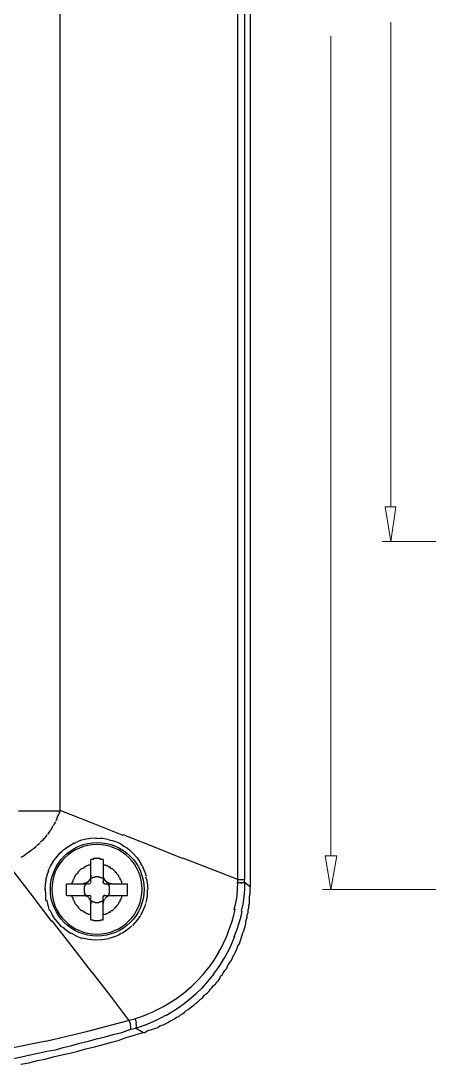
# Model space of a CAD drawing. Header units: millimetres. Extents: x 9 to 367, y 9 to 251.
# Drawn here: x 204.5 to 228.4, y 106.6 to 167.9 of the extents above; entities that cross this region are included whole.
import ezdxf

# ---------------------------------------------------------------- set-up
doc = ezdxf.new("R2010")
doc.units = ezdxf.units.MM
doc.layers.add('图层 1', color=7, linetype='Continuous')

msp = doc.modelspace()

# ---------------------------------------------------------------- linework, layer by layer
at = {"layer": '图层 1', "color": 7, "lineweight": 25}
for points in [[(217.931929, 222.503894), (217.931929, 117.051561)], [(217.212227, 117.475), (217.212227, 222.123)], [(217.593263, 222.123035), (217.593263, 117.475035)], [(206.756035, 218.059035), (206.756035, 121.496702)], [(206.756035, 121.496808), (204.343035, 121.496808)], [(206.756035, 121.496808), (206.716612, 121.363766), (206.655494, 121.204002)], [(210.481192, 120.057439), (208.628932, 120.809782), (206.776673, 121.534872)], [(206.502141, 120.861526), (206.443933, 120.7575), (206.368791, 120.625164)], [(206.628894, 121.200192), (206.586429, 121.051717), (206.518827, 120.902448)], [(205.993965, 120.099808), (205.93267, 120.002177), (205.840154, 119.890258)], [(206.20549, 120.353737), (206.030512, 120.123021)], [(206.332631, 120.607631), (206.285271, 120.492449), (206.20669, 120.366684)], [(213.952843, 118.702843), (212.228465, 119.410868), (210.481862, 120.094551)], [(205.612929, 119.634035), (205.527204, 119.559599), (205.421371, 119.46188)], [(205.82449, 119.887929), (205.737839, 119.778216), (205.636107, 119.66956)], [(207.094667, 119.295404), (207.346021, 119.484757), (207.602667, 119.628073)], [(207.602843, 119.591667), (207.75047, 119.679536), (207.901469, 119.74905), (208.05538, 119.803548), (208.211737, 119.846372)], [(208.195404, 119.845561), (208.555634, 119.907958), (208.908721, 119.928816)], [(208.872702, 119.887929), (209.084143, 119.905734), (209.284702, 119.899924), (209.476994, 119.874535), (209.66363, 119.833602)], [(209.634737, 119.803192), (209.841757, 119.764491), (210.036507, 119.704988), (210.220872, 119.627823), (210.396737, 119.536139)], [(210.396808, 119.506929), (210.567271, 119.419231), (210.730491, 119.312284), (210.885708, 119.18933), (211.032161, 119.05361)], [(204.724106, 118.914369), (204.485628, 118.765496)], [(204.935631, 119.083526), (204.845982, 119.003357), (204.729609, 118.921601)], [(205.189526, 119.253), (205.083516, 119.175609), (204.967981, 119.088958)], [(205.401404, 119.422157), (205.30902, 119.358966), (205.198909, 119.269051)], [(206.332631, 118.490965), (206.519956, 118.7391), (206.70199, 118.95522)], [(206.671263, 118.914369), (206.783837, 119.037207), (206.892146, 119.144071), (206.998933, 119.238566), (207.106943, 119.324296)], [(211.031737, 119.041474), (211.29901, 118.748228), (211.523157, 118.413177)], [(206.290263, 115.019667), (205.029259, 116.696067), (203.752379, 118.347067)], [(206.078737, 117.983141), (206.225008, 118.2621), (206.367309, 118.513013)], [(208.576404, 118.363824), (208.534071, 118.321843), (208.491737, 118.321843), (208.449404, 118.321843), (208.364384, 118.27951), (208.322051, 118.27951), (208.280071, 118.237176), (208.237737, 118.194843), (208.195404, 118.194843), (208.153071, 118.152157), (208.068404, 118.109824), (208.025718, 118.109824), (207.983384, 118.06749), (207.941051, 118.025157), (207.899071, 117.983176), (207.856737, 117.940843), (207.814404, 117.89851), (207.814404, 117.856176), (207.772071, 117.81349), (207.729737, 117.771157), (207.687051, 117.728824), (207.644718, 117.68649), (207.644718, 117.64451), (207.602737, 117.602176), (207.602737, 117.559843), (207.560404, 117.474824), (207.518071, 117.43249), (207.518071, 117.390157), (207.518071, 117.347824), (207.475737, 117.30549), (207.475737, 117.221176)], [(208.576404, 117.347859), (208.576404, 118.660545)], [(209.296106, 118.660474), (209.211439, 118.660474), (209.169106, 118.660474), (209.126772, 118.702808), (209.041753, 118.702808), (208.99942, 118.702808), (208.957439, 118.702808), (208.872772, 118.702808), (208.830439, 118.702808), (208.74542, 118.702808), (208.703086, 118.660474), (208.661106, 118.660474), (208.576439, 118.660474)], [(209.296106, 118.660474), (209.296106, 117.347788)], [(210.396808, 117.221106), (210.396808, 117.30542), (210.396808, 117.347753), (210.354474, 117.390086), (210.354474, 117.432773), (210.312141, 117.475106), (210.312141, 117.559772), (210.269808, 117.602106), (210.227474, 117.644439), (210.227474, 117.68642), (210.184788, 117.728753), (210.142455, 117.771439), (210.100122, 117.813773), (210.100122, 117.856106), (210.057788, 117.898439), (210.015808, 117.940773), (209.973474, 117.983106), (209.931141, 118.025086), (209.888808, 118.06742), (209.846122, 118.110106), (209.803788, 118.110106), (209.761455, 118.152439), (209.719474, 118.194773), (209.634808, 118.194773), (209.592474, 118.237106), (209.550141, 118.279439), (209.507455, 118.279439), (209.465122, 118.321773), (209.380455, 118.321773), (209.338474, 118.321773), (209.296141, 118.363753)], [(211.497157, 118.406192), (211.605195, 118.233596), (211.694183, 118.053326), (211.766238, 117.866839), (211.823476, 117.675589)], [(217.212227, 117.475), (213.982547, 118.734064)], [(205.951596, 117.432631), (206.025327, 117.731831), (206.115991, 118.004837)], [(208.576404, 117.686526), (208.607625, 117.714704), (208.612387, 117.740501)], [(208.576404, 117.602141), (208.603215, 117.659953), (208.609918, 117.689983)], [(208.576404, 117.559737), (208.594396, 117.611287), (208.601804, 117.639818)], [(209.296106, 117.559737), (209.253773, 117.559737), (209.211439, 117.559737), (209.169106, 117.602071), (209.126772, 117.602071), (209.084086, 117.602071), (209.041753, 117.644404), (208.99942, 117.644404), (208.957439, 117.644404), (208.915106, 117.644404), (208.872772, 117.644404), (208.830439, 117.644404), (208.788106, 117.602071), (208.74542, 117.602071), (208.703086, 117.602071), (208.661106, 117.559737), (208.618773, 117.559737), (208.576439, 117.559737)], [(209.296106, 117.728894), (209.309952, 117.713725), (209.313745, 117.690089)], [(209.296106, 117.686526), (209.314759, 117.664256), (209.321506, 117.639606)], [(211.793808, 117.64451), (211.853719, 117.471842), (211.892894, 117.28816), (211.914011, 117.097269), (211.919749, 116.902971)], [(205.909227, 116.882439), (205.927043, 117.178861), (205.963908, 117.45782)], [(207.179439, 117.221106), (207.137106, 117.178773), (207.137106, 117.136439), (207.137106, 117.051773), (207.137106, 117.009086), (207.137106, 116.924773), (207.137106, 116.882439), (207.137106, 116.840106), (207.137106, 116.755439), (207.137106, 116.713106), (207.137106, 116.628086), (207.137106, 116.586106), (207.179439, 116.543772)], [(207.179439, 117.221106), (208.491773, 117.221106)], [(208.110631, 117.221106), (208.14807, 117.249328), (208.17519, 117.255325)], [(208.153, 117.221106), (208.197318, 117.254267), (208.224967, 117.263086)], [(208.195404, 117.221106), (208.24616, 117.263836), (208.274426, 117.276139)], [(208.280141, 117.221106), (208.280141, 117.178773), (208.237808, 117.178773), (208.237808, 117.136439), (208.237808, 117.094106), (208.195474, 117.051773), (208.195474, 117.009086), (208.195474, 116.966753), (208.195474, 116.924773), (208.195474, 116.882439), (208.195474, 116.840106), (208.195474, 116.797773), (208.195474, 116.755439), (208.195474, 116.713106), (208.237808, 116.67042), (208.237808, 116.628086), (208.237808, 116.586106), (208.280141, 116.586106), (208.280141, 116.543772)], [(208.237772, 117.263474), (208.293644, 117.283098), (208.321734, 117.294519)], [(208.280141, 117.263474), (208.339584, 117.301619), (208.367277, 117.317802)], [(208.364526, 117.30549), (208.410387, 117.345707)], [(208.406929, 117.30549), (208.430345, 117.356378), (208.450321, 117.378163)], [(208.449298, 117.390263), (208.498775, 117.430965), (208.519148, 117.454468)], [(208.449298, 117.347859), (208.468789, 117.391868), (208.486692, 117.414181)], [(208.491667, 117.432631), (208.530208, 117.472892), (208.547053, 117.497543)], [(208.491667, 117.221106), (208.513274, 117.248843)], [(208.534035, 117.517369), (208.575487, 117.56345), (208.588363, 117.590746)], [(208.534035, 117.475), (208.55776, 117.516981), (208.570371, 117.543086)], [(208.534035, 117.263474), (208.55335, 117.263122)], [(208.534035, 117.221106), (208.536328, 117.251842)], [(208.576404, 117.347859), (208.607537, 117.345698)], [(208.576404, 117.30549), (208.604053, 117.322776)], [(208.576404, 117.30549), (208.597218, 117.305887)], [(208.576404, 117.263474), (208.58712, 117.285523)], [(209.296106, 117.602141), (209.324504, 117.61052), (209.334911, 117.590852)], [(209.296106, 117.559737), (209.338527, 117.562824), (209.352903, 117.543157)], [(209.296106, 117.30549), (209.309511, 117.342885), (209.311275, 117.356996)], [(209.296106, 117.30549), (209.312378, 117.32529), (209.313039, 117.336887)], [(209.296106, 117.263474), (209.318595, 117.303074), (209.318331, 117.316744)], [(209.338474, 117.263474), (209.333447, 117.287728), (209.327891, 117.298752)], [(209.338474, 117.517369), (209.362375, 117.516575), (209.376222, 117.49726)], [(209.338474, 117.475), (209.385085, 117.472663), (209.404444, 117.454186)], [(209.338474, 117.263474), (209.346324, 117.274411)], [(209.338474, 117.221106), (209.361449, 117.259118)], [(209.38049, 117.432631), (209.417003, 117.431132), (209.436582, 117.414287)], [(209.38049, 117.221106), (209.383445, 117.252503)], [(209.38049, 117.221106), (209.401128, 117.249063)], [(209.38049, 117.221106), (210.73551, 117.221106)], [(209.422859, 117.390263), (209.452404, 117.392732), (209.472953, 117.378268)], [(209.465263, 117.347859), (209.491633, 117.357648), (209.513241, 117.345742)], [(209.507631, 117.30549), (209.533561, 117.326348), (209.556315, 117.317838)], [(209.55, 117.30549), (209.578002, 117.303991), (209.601506, 117.294554)], [(209.592369, 117.263474), (209.623942, 117.280805), (209.649166, 117.276174)], [(209.592369, 116.543808), (209.634702, 116.586141), (209.634702, 116.628122), (209.677035, 116.670455), (209.677035, 116.712788), (209.677035, 116.755474), (209.677035, 116.797808), (209.677035, 116.840141), (209.677035, 116.882474), (209.677035, 116.924808), (209.677035, 116.966788), (209.677035, 117.009122), (209.677035, 117.051455), (209.677035, 117.094141), (209.634702, 117.136474), (209.634702, 117.178808), (209.592369, 117.221141)], [(209.634737, 117.263474), (209.671955, 117.267399), (209.69859, 117.263122)], [(209.677141, 117.221106), (209.720577, 117.253297), (209.748402, 117.255325)], [(209.71951, 117.221106), (209.770222, 117.248975), (209.799237, 117.252503)], [(210.735474, 116.543808), (210.735474, 116.586141), (210.735474, 116.628122), (210.735474, 116.712788), (210.735474, 116.755474), (210.735474, 116.840141), (210.735474, 116.882474), (210.735474, 116.924808), (210.735474, 117.009122), (210.735474, 117.051455), (210.735474, 117.136474), (210.735474, 117.178808), (210.735474, 117.221141)], [(211.624298, 108.500192), (211.751298, 108.500192), (211.878298, 108.584859), (212.005298, 108.627192), (212.132298, 108.669526), (212.259298, 108.712212), (212.386298, 108.754545), (212.513651, 108.796878), (212.640298, 108.881192), (212.767298, 108.923526), (212.894651, 108.965859), (213.021298, 109.050878), (213.148298, 109.093212), (213.232965, 109.177878), (213.359965, 109.219859), (213.486965, 109.304526), (213.613965, 109.389545), (213.740965, 109.431878), (213.825631, 109.516545), (213.952984, 109.600859), (214.079631, 109.685526), (214.164298, 109.770545), (214.291298, 109.855212), (214.418298, 109.939526), (214.502965, 110.024192), (214.630317, 110.109212), (214.714631, 110.193878), (214.841631, 110.278192), (214.926298, 110.362859), (215.011317, 110.447878), (215.137965, 110.532545), (215.222631, 110.659192), (215.307298, 110.743859), (215.434298, 110.828878), (215.518965, 110.913545), (215.603631, 111.040192), (215.688651, 111.124859), (215.772965, 111.252212), (215.899965, 111.336526), (215.984631, 111.463526), (216.069651, 111.548545), (216.153965, 111.675192), (216.196298, 111.802192), (216.280965, 111.887212), (216.365631, 112.013859), (216.450298, 112.140859), (216.534965, 112.225878), (216.577298, 112.352878), (216.661965, 112.479526), (216.746984, 112.606878), (216.788965, 112.691545), (216.873631, 112.818192), (216.915965, 112.945545), (217.000631, 113.072192), (217.042965, 113.199192), (217.127984, 113.326545), (217.169965, 113.453192), (217.212298, 113.580192), (217.296965, 113.707545), (217.339298, 113.834192), (217.381631, 113.961192), (217.423965, 114.088545), (217.466298, 114.215192), (217.508631, 114.342545), (217.550965, 114.469545), (217.593298, 114.596192), (217.635631, 114.723545), (217.677965, 114.892526), (217.677965, 115.019526), (217.720298, 115.146878), (217.762631, 115.273526), (217.762631, 115.400878), (217.805317, 115.527878), (217.805317, 115.696859), (217.847298, 115.824212), (217.847298, 115.950859), (217.889631, 116.077859), (217.889631, 116.247192), (217.889631, 116.374192), (217.889631, 116.501545), (217.931965, 116.628192), (217.931965, 116.755192), (217.931965, 116.924878), (217.931965, 117.051526)], [(217.000702, 115.697), (217.095037, 116.106773), (217.159276, 116.509006), (217.197056, 116.90608), (217.212016, 117.300375)], [(217.169859, 117.263474), (217.212192, 117.347788), (217.212192, 117.475141)], [(217.169859, 117.263474), (217.246886, 117.285121), (217.312205, 117.296415), (217.369586, 117.301029), (217.422801, 117.302633)], [(217.212227, 117.475), (217.593227, 117.475)], [(217.381737, 117.263474), (217.440745, 117.287248), (217.488144, 117.299943), (217.527936, 117.304898), (217.564123, 117.305455)], [(217.424106, 115.612227), (217.515266, 116.037005), (217.576859, 116.461452), (217.611728, 116.885502), (217.62272, 117.309089)], [(217.550894, 117.263474), (217.591905, 117.300384), (217.622861, 117.308983)], [(217.593263, 117.30549), (217.593263, 117.474824)], [(217.931929, 117.051596), (217.593263, 117.305596)], [(205.951596, 116.247157), (205.932678, 116.583266), (205.917729, 116.902971)], [(207.179439, 116.543808), (208.491773, 116.543808)], [(207.475702, 116.543808), (207.475702, 116.459141), (207.518035, 116.416808), (207.518035, 116.374474), (207.518035, 116.331788), (207.560369, 116.289455), (207.602702, 116.205141), (207.602702, 116.162808), (207.644682, 116.120474), (207.644682, 116.078141), (207.687369, 116.035808), (207.729702, 115.993122), (207.772035, 115.950788), (207.814369, 115.908455), (207.814369, 115.866474), (207.856702, 115.824141), (207.899035, 115.781808), (207.941016, 115.739474), (207.983349, 115.697141), (208.026035, 115.654455), (208.068369, 115.654455), (208.153035, 115.612122), (208.195369, 115.569788), (208.237702, 115.569788), (208.280035, 115.527808), (208.322016, 115.485474), (208.364702, 115.485474), (208.449369, 115.443141), (208.491702, 115.443141), (208.534035, 115.443141), (208.576369, 115.400808)], [(208.153, 116.543808), (208.124425, 116.553686)], [(208.195404, 116.501404), (208.196418, 116.542547), (208.174943, 116.551146)], [(208.237772, 116.501404), (208.245313, 116.533595), (208.225073, 116.543032)], [(208.280141, 116.501404), (208.293017, 116.520189), (208.274144, 116.529979)], [(208.364526, 116.459035), (208.344505, 116.496959), (208.321839, 116.511599)], [(208.406929, 116.459035), (208.367418, 116.488316)], [(208.449298, 116.416667), (208.410492, 116.460411)], [(208.449298, 116.374298), (208.464379, 116.408253), (208.450356, 116.42792)], [(208.491667, 116.331929), (208.500177, 116.369853), (208.486728, 116.391902)], [(208.491667, 116.543808), (208.515832, 116.551966), (208.528356, 116.551922)], [(208.491667, 116.543808), (208.533603, 116.548791), (208.547758, 116.54663)], [(208.534035, 116.543808), (208.555687, 116.542044), (208.566491, 116.537105)], [(208.534035, 116.501404), (208.570812, 116.526583), (208.582719, 116.523982)], [(208.576404, 116.501404), (208.588883, 116.513619)], [(208.576404, 116.501404), (208.598364, 116.498053)], [(208.576404, 116.459035), (208.604758, 116.47566)], [(208.576404, 116.459035), (208.607757, 116.458065)], [(208.576404, 115.104439), (208.576404, 116.416773)], [(209.296106, 115.400702), (209.338439, 115.443035), (209.38042, 115.443035), (209.465086, 115.443035), (209.507772, 115.485369), (209.550106, 115.485369), (209.592439, 115.527702), (209.634773, 115.569682), (209.719439, 115.569682), (209.76142, 115.612369), (209.803753, 115.654702), (209.846439, 115.654702), (209.888772, 115.697035), (209.931106, 115.739369), (209.973439, 115.781702), (210.015772, 115.824035), (210.057753, 115.866369), (210.100086, 115.908349), (210.100086, 115.951035), (210.14242, 115.993369), (210.185106, 116.035702), (210.227439, 116.078035), (210.227439, 116.120369), (210.269772, 116.162702), (210.312106, 116.205035), (210.312106, 116.289702), (210.354439, 116.332035), (210.354439, 116.374369), (210.396773, 116.416702), (210.396773, 116.459035), (210.396773, 116.543702)], [(209.296106, 116.501404), (209.329884, 116.515603), (209.340909, 116.523982)], [(209.296106, 116.459035), (209.319786, 116.495063), (209.327856, 116.508071)], [(209.296106, 116.459035), (209.313039, 116.478173), (209.318331, 116.489374)], [(209.296106, 116.416667), (209.309732, 116.455252), (209.313039, 116.469231)], [(209.296106, 115.104439), (209.296106, 116.416773)], [(209.338474, 116.543808), (209.380764, 116.549452), (209.395272, 116.551922)], [(209.338474, 116.501404), (209.363742, 116.537872), (209.375516, 116.546559)], [(209.338474, 116.501404), (209.348352, 116.528259)], [(209.38049, 116.543808), (209.403818, 116.552186), (209.415768, 116.553686)], [(209.38049, 116.543808), (210.73551, 116.543808)], [(209.465263, 116.416667), (209.453489, 116.409082), (209.436688, 116.391972)], [(209.507631, 116.459035), (209.473059, 116.428344)], [(209.55, 116.459035), (209.53364, 116.471559), (209.513311, 116.460799)], [(209.592369, 116.501404), (209.577376, 116.49942), (209.556032, 116.488704)], [(209.634737, 116.501404), (209.623316, 116.517896), (209.601576, 116.511634)], [(209.677141, 116.501404), (209.671144, 116.531963), (209.649272, 116.529979)], [(209.71951, 116.543808), (209.698343, 116.543102)], [(209.761526, 116.543808), (209.748473, 116.551216)], [(211.878192, 116.882439), (211.894663, 116.696795), (211.886394, 116.505893), (211.857356, 116.312675), (211.811517, 116.120086)], [(206.163474, 115.654596), (206.073119, 115.965085), (205.990966, 116.273721)], [(208.534035, 116.289526), (208.532051, 116.328419), (208.519219, 116.351967)], [(208.534035, 116.247157), (208.554849, 116.284375), (208.547088, 116.308893)], [(208.576404, 116.205141), (208.578521, 116.23817), (208.570054, 116.262997)], [(208.576404, 116.162772), (208.59272, 116.190774), (208.588398, 116.215336)], [(208.576404, 116.205141), (208.618737, 116.205141), (208.661071, 116.205141), (208.703051, 116.162808), (208.745384, 116.162808), (208.788071, 116.162808), (208.830404, 116.120474), (208.872737, 116.120474), (208.915071, 116.120474), (208.957404, 116.120474), (208.999384, 116.120474), (209.041718, 116.120474), (209.084051, 116.162808), (209.126737, 116.162808), (209.169071, 116.162808), (209.211404, 116.205141), (209.253737, 116.205141), (209.296071, 116.205141)], [(208.576404, 116.078), (208.602201, 116.136693), (208.601804, 116.166547)], [(208.576404, 116.035631), (208.607316, 116.087534), (208.609918, 116.116417)], [(209.296106, 116.205141), (209.322829, 116.189883), (209.321506, 116.166688)], [(209.296106, 116.162772), (209.313789, 116.141121), (209.313745, 116.116559)], [(209.296106, 116.078), (209.309644, 116.086555), (209.311275, 116.066006)], [(209.338474, 116.247157), (209.334947, 116.215407)], [(209.338474, 116.289526), (209.359465, 116.283969), (209.352938, 116.263067)], [(209.38049, 116.331929), (209.376257, 116.308999)], [(209.422859, 116.374298), (209.404162, 116.352073)], [(211.793808, 116.078), (211.745119, 115.913479), (211.679199, 115.741582), (211.598, 115.566974), (211.503472, 115.394317)], [(206.502141, 115.104439), (206.338717, 115.391777), (206.194872, 115.671706)], [(211.497157, 115.358333), (211.283153, 115.06813), (211.024435, 114.781894)], [(216.619667, 114.342369), (216.754125, 114.692137), (216.868243, 115.039457), (216.963906, 115.386249), (217.043, 115.73443)], [(217.000702, 114.13049), (217.150671, 114.505807), (217.274678, 114.878511), (217.375997, 115.25062), (217.457902, 115.624151)], [(208.661176, 112.013824), (207.488499, 113.541484), (206.31344, 115.055121)], [(206.882824, 114.681035), (206.701408, 114.901169), (206.513112, 115.136119)], [(207.390965, 114.3), (207.161306, 114.489486), (206.922123, 114.688761)], [(208.576404, 115.104439), (208.661071, 115.104439), (208.703051, 115.104439), (208.745384, 115.062106), (208.830404, 115.062106), (208.872737, 115.062106), (208.957404, 115.062106), (208.999384, 115.062106), (209.041718, 115.062106), (209.126737, 115.062106), (209.169071, 115.104439), (209.211404, 115.104439), (209.296071, 115.104439)], [(210.989369, 114.765773), (210.864281, 114.641292), (210.720772, 114.522135), (210.562778, 114.410321), (210.394232, 114.307867)], [(208.068263, 114.003737), (207.745603, 114.158783), (207.429029, 114.322296)], [(208.830333, 113.918965), (208.457006, 113.958917), (208.082092, 114.043848)], [(209.634737, 114.003737), (209.244741, 113.939532), (208.843104, 113.924009)], [(210.354439, 114.3), (210.197563, 114.211139), (210.023622, 114.132563), (209.837113, 114.065298), (209.642534, 114.010369)], [(216.06951, 113.199298), (216.239984, 113.494777), (216.390052, 113.786188), (216.522989, 114.076342), (216.642068, 114.368051)], [(216.450192, 112.903), (216.774748, 113.533282), (217.038978, 114.157478)], [(215.476596, 112.268071), (215.810588, 112.750715), (216.104893, 113.232565)], [(215.772859, 111.929439), (215.972063, 112.17521), (216.152315, 112.425312), (216.317024, 112.679979), (216.469595, 112.939442)], [(214.799298, 111.506035), (215.165702, 111.903263), (215.486862, 112.297316)], [(210.819859, 109.219859), (209.753588, 110.626163), (208.664034, 112.032203)], [(214.164369, 110.913474), (214.505549, 111.221714), (214.829002, 111.536833)], [(215.095561, 111.082631), (215.468976, 111.512535), (215.809583, 111.935295)], [(213.487071, 110.405333), (213.843552, 110.671019), (214.167226, 110.927444)], [(214.375894, 110.447702), (214.758173, 110.783899), (215.105791, 111.121155)], [(212.852141, 110.024298), (213.198216, 110.231731), (213.515716, 110.438106)], [(213.698596, 109.939526), (214.056225, 110.20111), (214.398507, 110.471162)], [(211.666667, 109.474106), (211.984034, 109.607059), (212.269917, 109.733398)], [(212.259227, 109.728), (212.576154, 109.882076), (212.879058, 110.044089)], [(213.021263, 109.516474), (213.702829, 109.950038)], [(205.951596, 107.992369), (208.415176, 108.573923), (210.850974, 109.220035)], [(210.819859, 109.219859), (211.158526, 109.304526)], [(210.819859, 109.219859), (210.874451, 109.084348), (210.899939, 108.949631)], [(211.158526, 109.304596), (211.444408, 109.403198), (211.702509, 109.496507)], [(211.158526, 109.304596), (211.214, 109.184078), (211.238253, 109.050596)], [(211.200894, 109.050702), (211.241287, 108.957745), (211.246755, 108.858438)], [(211.751404, 108.923596), (212.068639, 109.068147), (212.371587, 109.202643)], [(212.343965, 109.177843), (212.696963, 109.357583), (213.022709, 109.532032)], [(202.522702, 106.680141), (203.030349, 106.764455), (203.538702, 106.849122), (204.046702, 106.976474), (204.512369, 107.061141), (205.020369, 107.187788), (205.486035, 107.272808), (205.994035, 107.399808), (206.502035, 107.484122), (206.967702, 107.611474), (207.475702, 107.738474), (207.941016, 107.865122), (208.449369, 107.992474), (208.915035, 108.119474), (209.423035, 108.246122), (209.888702, 108.373474), (210.396702, 108.500122), (210.862369, 108.669808)], [(204.469859, 106.637772), (204.935526, 106.722086), (205.443878, 106.849439), (205.909192, 106.934106), (206.374859, 107.061106), (206.882859, 107.188106), (207.348526, 107.272773), (207.814192, 107.399773), (208.280212, 107.526772), (208.787859, 107.653773), (209.253878, 107.78042), (209.719545, 107.907772), (210.184859, 108.034773), (210.650878, 108.203753), (211.116192, 108.331106), (211.624192, 108.500086)], [(210.862227, 108.923596), (210.904208, 108.854804), (210.91338, 108.759554)], [(210.862227, 108.669667), (211.200894, 108.754333)], [(210.904596, 108.754439), (210.9098, 108.709857), (210.890132, 108.672947)], [(211.200894, 108.754439), (211.490437, 108.854143), (211.764633, 108.951995)], [(211.624298, 108.500192), (211.200965, 108.754545)], [(211.243263, 108.838824), (211.24097, 108.805266), (211.21751, 108.769326)], [(201.464369, 107.145561), (203.723954, 107.550285), (205.963696, 108.00528)]]:
    msp.add_lwpolyline(points, dxfattribs=at)
at = {"layer": '图层 1', "color": 3, "lineweight": 5}
for points in [[(226.187071, 139.361333), (226.187071, 167.809333)], [(222.673404, 118.872), (222.673404, 167.005)], [(226.483333, 139.361333), (225.848333, 139.361333)], [(226.187071, 137.329263), (225.848404, 139.361263)], [(226.483333, 139.361333), (226.187, 137.329333)], [(235.584929, 137.329263), (225.678929, 137.329263)], [(222.673404, 116.882439), (222.334737, 118.872106)], [(223.012071, 118.872), (222.334737, 118.872)], [(223.012071, 118.872), (222.673404, 116.882333)], [(235.584929, 116.882439), (222.165263, 116.882439)]]:
    msp.add_lwpolyline(points, dxfattribs=at)
at = {"layer": '图层 1', "color": 7, "lineweight": 25}
msp.add_circle((208.956099, 116.903077), 2.747874, dxfattribs=at)
msp.add_ellipse((208.940682, 116.903077), major_axis=(2.650419, 0), ratio=0.99208, start_param=0, end_param=6.283185, dxfattribs=at)

doc.saveas('drawing.dxf')
